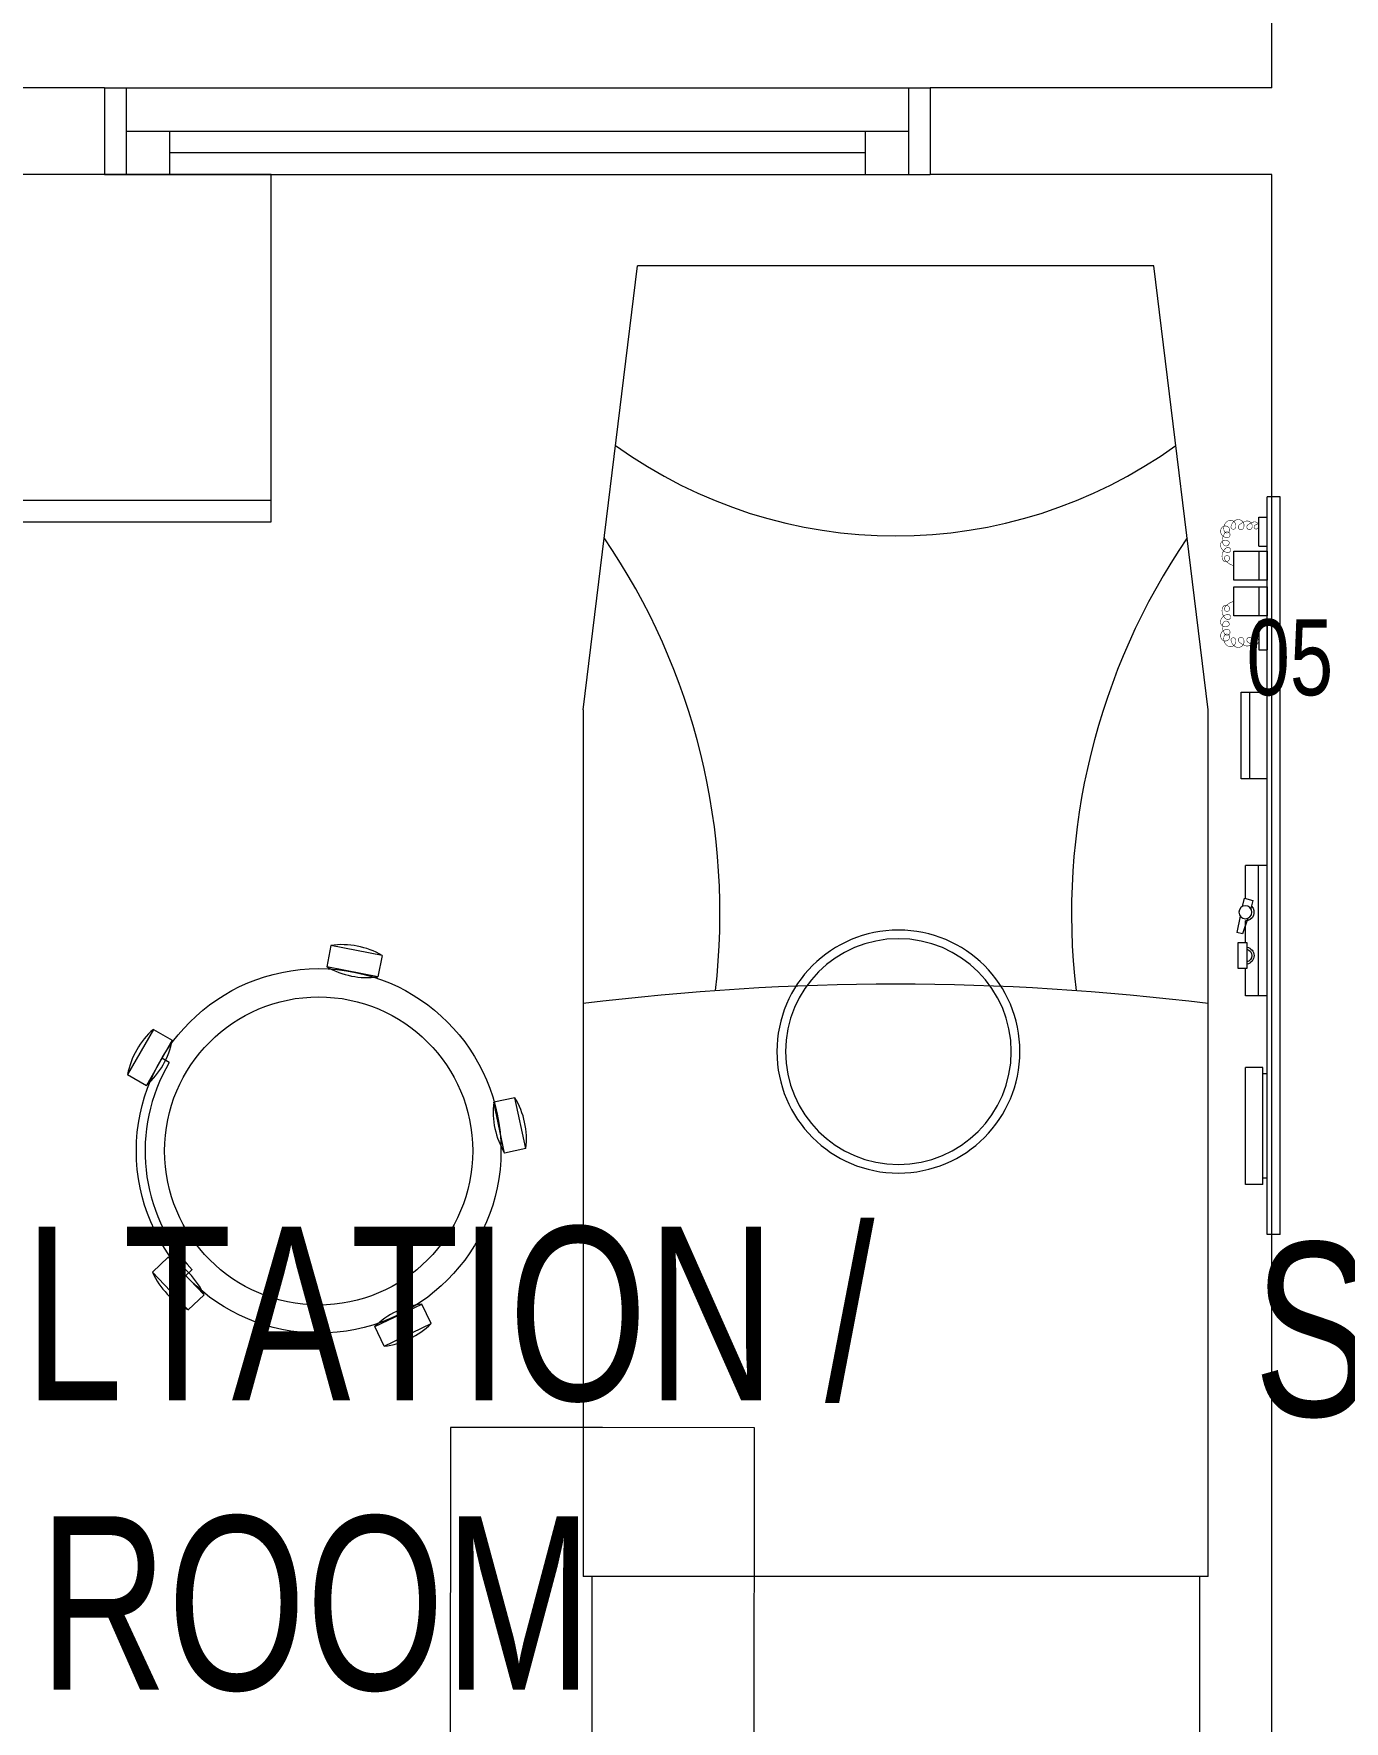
# Model space of a CAD drawing. Header units: millimetres. Extents: x -2143172 to 5255, y -610845 to 279739.
# Drawn here: x -1231417 to -1229907, y -19226 to -17282 of the extents above; entities that cross this region are included whole.
import ezdxf

# ---------------------------------------------------------------- set-up
doc = ezdxf.new("R2010")
doc.units = ezdxf.units.MM
doc.header["$LTSCALE"] = 30
doc.linetypes.add('HIDDEN', pattern=[9.525, 6.35, -3.175])
doc.linetypes.add('HIDDEN2', pattern=[0.1875, 0.125, -0.0625])
doc.layers.get('0').update_dxf_attribs({"lineweight": 5})
for name, color, linetype, lineweight in [('72_EGR_BASE_TEXT', 7, 'Continuous', 5), ('72_EGR_EQP_TAG', 142, 'Continuous', 5), ('Aluminum', 7, 'Continuous', 5), ('LOADING', 163, 'Continuous', 5), ('Walls', 32, 'Continuous', 5)]:
    doc.layers.add(name, color=color, linetype=linetype, lineweight=lineweight)
doc.styles.add('X3G_ENTITY_257CFD', font='swisscl.ttf', dxfattribs={"height": 200})
doc.styles.add('X3G_ENTITY_9EC9', font='swisscl.ttf', dxfattribs={"height": 0.2})

# ---------------------------------------------------------------- blocks, each defined once
blk = doc.blocks.new('ME19011A-P')
for p, q in [((-0.425, 0), (0.425, 0)), ((-0.425, 0), (-0.425, -0.015)), ((0.425, 0), (0.425, -0.015)), ((-0.425, -0.015), (0.425, -0.015)), ((-0.36, -0.015), (-0.36, -0.0198)), ((-0.24, -0.015), (-0.24, -0.0198)), ((-0.15, -0.015), (-0.15, -0.04)), ((0, -0.015), (0, -0.04)), ((0.1, -0.015), (0.1, -0.045)), ((0.2, -0.045), (0.2, -0.015)), ((0.2818, -0.015), (0.2484, -0.015)), ((0.2484, -0.0243), (0.2484, -0.015)), ((0.2818, -0.0243), (0.2818, -0.015)), ((0.3211, -0.015), (0.2877, -0.015)), ((0.2877, -0.015), (0.2877, -0.0531)), ((0.3211, -0.0531), (0.3211, -0.015)), ((0.3623, -0.015), (0.3289, -0.015)), ((0.3289, -0.015), (0.3289, -0.0531)), ((0.3623, -0.0531), (0.3623, -0.015)), ((0.3682, -0.0243), (0.3682, -0.015)), ((0.3682, -0.015), (0.4016, -0.015)), ((0.4016, -0.0243), (0.4016, -0.015)), ((-0.3675, -0.0198), (-0.2325, -0.0198)), ((-0.3675, -0.0198), (-0.3675, -0.0399)), ((-0.2325, -0.0198), (-0.2325, -0.0399)), ((-0.15, -0.025), (0, -0.025)), ((-0.0606, -0.0371), (-0.0787, -0.0432)), ((-0.0402, -0.0312), (-0.0496, -0.0337)), ((-0.0376, -0.0409), (-0.0402, -0.0312)), ((0.1, -0.035), (0.2, -0.035)), ((0.2818, -0.0243), (0.2484, -0.0243)), ((0.3211, -0.0243), (0.2877, -0.0243)), ((0.3623, -0.0243), (0.3289, -0.0243)), ((0.3682, -0.0243), (0.4016, -0.0243)), ((-0.3675, -0.0399), (-0.2325, -0.0399)), ((-0.15, -0.04), (-0.1187, -0.04)), ((-0.0887, -0.04), (-0.0637, -0.04)), ((-0.0787, -0.0432), (-0.077, -0.0497)), ((-0.0582, -0.046), (-0.077, -0.0497)), ((-0.047, -0.0434), (-0.0376, -0.0409)), ((-0.0379, -0.04), (0, -0.04)), ((0.1, -0.045), (0.2, -0.045)), ((0.2877, -0.0531), (0.3211, -0.0531)), ((0.3289, -0.0531), (0.3623, -0.0531))]:
    blk.add_line(p, q)
blk.add_lwpolyline([(-0.1187, -0.0482), (-0.0887, -0.0482), (-0.0887, -0.0382), (-0.1187, -0.0382)], close=True)
at = {"color": 8, "const_width": 0.000601}
for points in [[(0.3044, -0.0531, -0.184574), (0.2977, -0.0636, -1.44364), (0.2961, -0.0581, -0.837915), (0.2969, -0.0664, -0.30536), (0.2839, -0.062, -1.584726), (0.2894, -0.0609, -0.253153), (0.2827, -0.0684, -0.874198), (0.2775, -0.0585, -0.915253), (0.2791, -0.0658, -0.223821), (0.2683, -0.0644, -1.703343), (0.272, -0.0597, -0.588962), (0.2621, -0.068, -0.717795), (0.2625, -0.0581, -0.983104), (0.2645, -0.0644, -0.326362), (0.2534, -0.0609, -0.758716), (0.2609, -0.0514, -0.906186), (0.2593, -0.0565, -0.189488), (0.2526, -0.0522, -0.7948), (0.2613, -0.0423, -1.223996), (0.2574, -0.047, -0.072149), (0.2534, -0.0403, -0.645886), (0.2609, -0.0324, -1.366917), (0.2574, -0.0371, -0.078415), (0.2542, -0.0308, -0.723006), (0.2613, -0.0256, -1.105484), (0.2582, -0.0292, -0.221197), (0.2566, -0.0243, -0.221197)], [(0.3456, -0.0531, 0.184574), (0.3523, -0.0636, 1.44364), (0.3539, -0.0581, 0.837915), (0.3531, -0.0664, 0.30536), (0.3661, -0.062, 1.584726), (0.3606, -0.0609, 0.253153), (0.3673, -0.0684, 0.874198), (0.3725, -0.0585, 0.915253), (0.3709, -0.0658, 0.223821), (0.3817, -0.0644, 1.703343), (0.378, -0.0597, 0.588962), (0.3879, -0.068, 0.717795), (0.3875, -0.0581, 0.983104), (0.3855, -0.0644, 0.326362), (0.3966, -0.0609, 0.758716), (0.3891, -0.0514, 0.906186), (0.3907, -0.0565, 0.189488), (0.3974, -0.0522, 0.7948), (0.3887, -0.0423, 1.223996), (0.3926, -0.047, 0.072149), (0.3966, -0.0403, 0.645886), (0.3891, -0.0324, 1.366917), (0.3926, -0.0371, 0.078415), (0.3958, -0.0308, 0.723006), (0.3887, -0.0256, 1.105484), (0.3918, -0.0292, 0.221197), (0.3934, -0.0243, 0.221197)]]:
    blk.add_lwpolyline(points, format="xyb", dxfattribs=at)
blk.add_circle((-0.0537, -0.04), 0.0075)
for centre, radius, start, end in [((-0.1037, -0.04), 0.01, 10.4593, 169.5407), ((-0.1037, -0.04), 0.0075, 14.0075, 165.9925), ((-0.0537, -0.04), 0.01, 45, 180)]:
    blk.add_arc(centre, radius, start, end)
blk = doc.blocks.new('M.44.57.64')
at = {"layer": 'LOADING', "xscale": 1000.000000000002, "yscale": 1000.000000000002, "zscale": 1000.000000000002, "rotation": 225.9999036123427}
blk.add_blockref('ME19011A-P', (-80806.9, 16720.7), dxfattribs=at)
blk = doc.blocks.new('GF21027-P')
at = {"color": 0}
for p, q in [((0.4, 0.4), (-0.4, 0.4)), ((-0.4, 0.4), (-0.4, 0)), ((0.4, 0), (0.4, 0.4)), ((-0.4, 0.025), (0.4, 0.025)), ((-0.4, 0), (0.4, 0))]:
    blk.add_line(p, q, dxfattribs=at)
blk = doc.blocks.new('HF10037B-P')
at = {"color": 0}
for p, q in [((0.2459, 0.134), (0.1859, 0.134)), ((0.1859, 0.134), (0.1859, 0.109)), ((0.2459, 0.134), (0.2459, 0.109)), ((0.2459, 0.109), (0.1859, 0.109)), ((0, 0), (-0.0142, -0.0583)), ((0, 0), (0.0243, -0.0059)), ((0.0243, -0.0059), (0.01, -0.0642)), ((0.4071, -0.0094), (0.431, -0.0018)), ((0.4071, -0.0094), (0.4255, -0.0665)), ((0.431, -0.0018), (0.4493, -0.0589)), ((0.4069, -0.0417), (0.4165, -0.0387)), ((-0.0142, -0.0583), (0.01, -0.0642)), ((0.4255, -0.0665), (0.4493, -0.0589)), ((0.0524, -0.2725), (0.0674, -0.2525)), ((0.0674, -0.2525), (0.1154, -0.2885)), ((0.3125, -0.2897), (0.362, -0.2558)), ((0.3267, -0.268), (0.3323, -0.2763)), ((0.3761, -0.2764), (0.362, -0.2558)), ((0.0524, -0.2725), (0.1004, -0.3085)), ((0.1004, -0.3085), (0.1154, -0.2885)), ((0.3266, -0.3103), (0.3125, -0.2897)), ((0.3266, -0.3103), (0.3761, -0.2764))]:
    blk.add_line(p, q, dxfattribs=at)
for radius in [0.21, 0.1775]:
    blk.add_circle((0.2161, -0.1014), radius, dxfattribs=at)
for centre, radius, start, end in [((0.2159, 0.0465), 0.0925, 71.0754, 108.9246), ((0.2159, 0.1965), 0.0925, 251.0754, 288.9246), ((0.0779, -0.0499), 0.0925, 147.3419, 185.1912), ((-0.0678, -0.0143), 0.0925, 327.3419, 5.1912), ((0.4996, -0.0113), 0.0925, 178.8412, 216.6904), ((0.3568, -0.057), 0.0925, 358.8412, 36.6904), ((0.2161, -0.1014), 0.2, 303.6037, 17.3657), ((0.0389, -0.3404), 0.0925, 34.1875, 72.0368), ((0.3867, -0.3449), 0.0925, 105.5121, 143.3614), ((0.1289, -0.2205), 0.0925, 214.1875, 252.0368), ((0.3019, -0.2212), 0.0925, 285.5121, 323.3614)]:
    blk.add_arc(centre, radius, start, end, dxfattribs=at)
blk = doc.blocks.new('HF13902-P')
at = {"color": 8, "linetype": 'HIDDEN'}
for p, q in [((-0.35, -0.6824), (-0.35, -1.1124)), ((0.35, -0.6824), (0.35, -1.1124))]:
    blk.add_line(p, q, dxfattribs=at)
at = {"linetype": 'Continuous'}
for points in [[(0.36, -0.5224), (0.36, -0.5224), (0.36, -0.5224), (0.36, -0.5224), (0.36, -0.5224), (0.36, -0.5224), (0.36, -0.5224), (0.36, -0.5224), (0.36, -0.5224), (0.36, -0.5224), (0.36, -0.5224), (0.36, -0.5224), (0.36, -0.5224), (0.36, -0.5224), (0.36, -0.5224), (0.36, -0.5224), (0.36, -0.5224), (0.36, -0.5224), (0.36, -0.5224), (0.36, -0.5224), (0.36, -0.5224), (0.36, -0.5224), (0.36, -0.5224), (0.36, -0.5224), (0.36, -0.5224), (0.36, -0.5224), (0.36, -0.5224), (0.36, -0.5224), (0.36, -0.5224), (0.36, -0.5224), (0.36, -0.5224), (0.36, -0.5224), (0.36, -0.5224), (0.36, -0.5224), (0.36, -0.5224), (0.36, -0.5224), (0.36, -0.5224), (0.36, -0.5224), (0.36, -0.5224), (0.36, -0.5224), (0.36, -0.5224), (0.36, -0.5224), (0.36, -0.5224), (0.36, -0.5224), (0.36, -0.5224), (0.36, -0.5224), (0.36, -0.5224), (0.36, -0.5224), (0.36, -0.5224), (0.36, -0.5224), (0.36, -0.5224), (0.36, -0.5224), (0.36, -0.5224), (0.36, -0.5224), (0.36, -0.5224), (0.36, -0.5224), (0.36, -0.5224), (0.36, -0.5224), (0.36, -0.5224), (0.36, -0.5224), (0.36, -0.5224), (0.36, -0.5224), (0.36, -0.5224), (0.36, -0.5224), (0.36, -0.5224), (0.36, -0.5224), (0.36, -0.5224), (0.36, -0.5224), (0.36, -0.5224), (0.36, -0.5224), (0.36, -0.5224), (0.36, -0.5224), (0.36, -0.5224), (0.36, -0.5224), (0.36, -0.5224), (0.36, -0.5224), (0.36, -0.5224), (0.36, -0.5224), (0.36, -0.5224), (0.36, -0.5224), (0.36, -0.5224), (0.36, -0.5224), (0.36, -0.5224), (0.36, -0.5224), (0.36, -0.5224), (0.36, -0.5224), (0.36, -0.5224), (0.36, -0.5224), (0.36, -0.5224), (0.36, -0.5224), (0.36, -0.5224), (0.36, -0.5224), (0.36, -0.5224), (0.36, -0.5224), (0.36, -0.5224), (0.36, -0.5224), (0.36, -0.5224), (0.36, -0.5224), (0.36, -0.5224), (0.36, -0.5224), (0.36, -0.5224), (0.36, -0.5224), (0.36, -0.5224), (0.36, -0.5224), (0.36, -0.5224), (0.36, -0.5224), (0.36, -0.5224), (0.36, -0.5224), (0.36, -0.5224), (0.36, -0.5224), (0.36, -0.5224), (0.36, -0.5224), (0.36, -0.5224), (0.36, -0.5224), (0.36, -0.5224), (0.36, -0.5224), (0.36, -0.5224), (0.36, -0.5224), (0.36, -0.5224), (0.36, -0.5224), (0.36, -0.5224), (0.36, -0.5224), (0.36, -0.5224), (0.36, -0.5224), (0.36, -0.5224), (0.36, -0.5224), (0.36, -0.5224), (0.36, -0.5224), (0.36, -0.5224), (0.36, -0.5224), (0.36, -0.5224), (0.36, -0.5224), (0.36, -0.5224), (0.36, -0.5224), (0.36, -0.5224), (0.36, -0.5224), (0.36, -0.5224), (0.36, -0.5224), (0.36, -0.5224), (0.36, -0.5224), (0.36, -0.5224), (0.36, -0.5224), (0.36, -0.5224), (0.36, -0.5224), (0.36, -0.5224), (0.36, -0.5224), (0.36, -0.5224), (0.36, -0.5224), (0.36, -0.5224), (0.36, -0.5224), (0.36, -0.5224), (0.36, -0.5224), (0.36, -0.5224), (0.36, -0.5224), (0.36, -0.5224), (0.36, -0.5224), (0.36, -0.5224), (0.36, -0.5224), (0.36, -0.5224), (0.36, -0.5224), (0.36, -0.5224), (0.36, -0.5224), (0.36, -0.5224), (0.36, -0.5224), (0.36, -0.5224), (0.36, -0.5224), (0.36, -0.5224), (0.36, -0.5224), (0.36, -0.5224), (0.36, -0.5224), (0.36, -0.5224), (0.36, -0.5224), (0.36, -0.5224), (0.36, -0.5224), (0.36, -0.5224), (0.36, -0.5224), (0.36, -0.5224), (0.36, -0.5224), (0.36, -0.5224), (0.36, -0.5224), (0.36, -0.5224), (0.36, -0.5224), (0.36, -0.5224), (0.36, -0.5224), (0.36, -0.5224), (0.36, -0.5224), (0.36, -0.5224), (0.36, -0.5224), (0.36, -0.5224), (0.36, -0.5224), (0.36, -0.5224), (0.36, -0.5224), (0.36, -0.5224), (0.36, -0.5224), (0.36, -0.5224), (0.36, -0.5224), (0.36, -0.5224), (0.36, -0.5224), (0.36, -0.5224), (0.36, -0.5224), (0.36, -0.5224), (0.36, -0.5224), (0.36, -0.5224), (0.36, -0.5224), (0.36, -0.5224), (0.36, -0.5224), (0.36, -0.5224), (0.36, -0.5224), (0.36, -0.5224), (0.36, -0.5224), (0.36, -0.5224), (0.36, -0.5224), (0.36, -0.5224), (0.36, -0.5224), (0.36, -0.5224), (0.36, -0.5224), (0.36, -0.5224), (0.36, -0.5224), (0.36, -0.5224)], [(0.36, -0.5224), (0.36, -0.5224), (0.36, -0.5224), (0.36, -0.5224), (0.36, -0.5224), (0.36, -0.5224), (0.36, -0.5224), (0.36, -0.5224), (0.36, -0.5224), (0.36, -0.5224), (0.36, -0.5224), (0.36, -0.5224), (0.36, -0.5224), (0.36, -0.5224), (0.36, -0.5224), (0.36, -0.5224), (0.36, -0.5224), (0.36, -0.5224), (0.36, -0.5224), (0.36, -0.5224), (0.36, -0.5224), (0.36, -0.5224), (0.36, -0.5224), (0.36, -0.5224), (0.36, -0.5224), (0.36, -0.5224), (0.36, -0.5224), (0.36, -0.5224), (0.36, -0.5224), (0.36, -0.5224), (0.36, -0.5224), (0.36, -0.5224), (0.36, -0.5224), (0.36, -0.5224), (0.36, -0.5224), (0.36, -0.5224), (0.36, -0.5224), (0.36, -0.5224), (0.36, -0.5224), (0.36, -0.5224), (0.36, -0.5224), (0.36, -0.5224), (0.36, -0.5224), (0.36, -0.5224), (0.36, -0.5224), (0.36, -0.5224), (0.36, -0.5224), (0.36, -0.5224), (0.36, -0.5224), (0.36, -0.5224), (0.36, -0.5224), (0.36, -0.5224), (0.36, -0.5224), (0.36, -0.5224), (0.36, -0.5224), (0.36, -0.5224), (0.36, -0.5224), (0.36, -0.5224), (0.36, -0.5224), (0.36, -0.5224), (0.36, -0.5224), (0.36, -0.5224), (0.36, -0.5224), (0.36, -0.5224), (0.36, -0.5224), (0.36, -0.5224), (0.36, -0.5224), (0.36, -0.5224), (0.36, -0.5224), (0.36, -0.5224), (0.36, -0.5224), (0.36, -0.5224), (0.36, -0.5224), (0.36, -0.5224), (0.36, -0.5224), (0.36, -0.5224), (0.36, -0.5224), (0.36, -0.5224), (0.36, -0.5224), (0.36, -0.5224), (0.36, -0.5224), (0.36, -0.5224), (0.36, -0.5224), (0.36, -0.5224), (0.36, -0.5224), (0.36, -0.5224), (0.36, -0.5224), (0.36, -0.5224), (0.36, -0.5224), (0.36, -0.5224), (0.36, -0.5224), (0.36, -0.5224), (0.36, -0.5224), (0.36, -0.5224), (0.36, -0.5224), (0.36, -0.5224), (0.36, -0.5224), (0.36, -0.5224), (0.36, -0.5224), (0.36, -0.5224), (0.36, -0.5224), (0.36, -0.5224), (0.36, -0.5224), (0.36, -0.5224), (0.36, -0.5224), (0.36, -0.5224), (0.36, -0.5224), (0.36, -0.5224), (0.36, -0.5224), (0.36, -0.5224), (0.36, -0.5224), (0.36, -0.5224), (0.36, -0.5224), (0.36, -0.5224), (0.36, -0.5224), (0.36, -0.5224), (0.36, -0.5224), (0.36, -0.5224), (0.36, -0.5224), (0.36, -0.5224), (0.36, -0.5224), (0.36, -0.5224), (0.36, -0.5224), (0.36, -0.5224), (0.36, -0.5224), (0.36, -0.5224), (0.36, -0.5224), (0.36, -0.5224), (0.36, -0.5224), (0.36, -0.5224), (0.36, -0.5224), (0.36, -0.5224), (0.36, -0.5224), (0.36, -0.5224), (0.36, -0.5224), (0.36, -0.5224), (0.36, -0.5224), (0.36, -0.5224), (0.36, -0.5224), (0.36, -0.5224), (0.36, -0.5224), (0.36, -0.5224), (0.36, -0.5224), (0.36, -0.5224), (0.36, -0.5224), (0.36, -0.5224), (0.36, -0.5224), (0.36, -0.5224), (0.36, -0.5224), (0.36, -0.5224), (0.36, -0.5224), (0.36, -0.5224), (0.36, -0.5224), (0.36, -0.5224), (0.36, -0.5224), (0.36, -0.5224), (0.36, -0.5224), (0.36, -0.5224), (0.36, -0.5224), (0.36, -0.5224), (0.36, -0.5224), (0.36, -0.5224), (0.36, -0.5224), (0.36, -0.5224), (0.36, -0.5224), (0.36, -0.5224), (0.36, -0.5224), (0.36, -0.5224), (0.36, -0.5224), (0.36, -0.5224), (0.36, -0.5224), (0.36, -0.5224), (0.36, -0.5224), (0.36, -0.5224), (0.36, -0.5224), (0.36, -0.5224), (0.36, -0.5224), (0.36, -0.5224), (0.36, -0.5224), (0.36, -0.5224), (0.36, -0.5224), (0.36, -0.5224), (0.36, -0.5224), (0.36, -0.5224), (0.36, -0.5224), (0.36, -0.5224), (0.36, -0.5224), (0.36, -0.5224), (0.36, -0.5224), (0.36, -0.5224), (0.36, -0.5224), (0.36, -0.5224), (0.36, -0.5224), (0.36, -0.5224), (0.36, -0.5224), (0.36, -0.5224), (0.36, -0.5224), (0.36, -0.5224), (0.36, -0.5224), (0.36, -0.5224), (0.36, -0.5224), (0.36, -0.5224), (0.36, -0.5224), (0.36, -0.5224), (0.36, -0.5224), (0.36, -0.5224), (0.36, -0.5224), (0.36, -0.5224), (0.36, -0.5224), (0.36, -0.5224), (0.36, -0.5224), (0.36, -0.5224), (0.36, -0.5224), (0.36, -0.5224)], [(0.36, -0.5224), (0.36, -0.5224), (0.36, -0.5224), (0.36, -0.5224), (0.36, -0.5224), (0.36, -0.5224), (0.36, -0.5224), (0.36, -0.5224), (0.36, -0.5224), (0.36, -0.5224), (0.36, -0.5224), (0.36, -0.5224), (0.36, -0.5224), (0.36, -0.5224), (0.36, -0.5224), (0.36, -0.5224), (0.36, -0.5224), (0.36, -0.5224), (0.36, -0.5224), (0.36, -0.5224), (0.36, -0.5224), (0.36, -0.5224), (0.36, -0.5224), (0.36, -0.5224), (0.36, -0.5224), (0.36, -0.5224), (0.36, -0.5224), (0.36, -0.5224), (0.36, -0.5224), (0.36, -0.5224), (0.36, -0.5224), (0.36, -0.5224), (0.36, -0.5224), (0.36, -0.5224), (0.36, -0.5224), (0.36, -0.5224), (0.36, -0.5224), (0.36, -0.5224), (0.36, -0.5224), (0.36, -0.5224), (0.36, -0.5224), (0.36, -0.5224), (0.36, -0.5224), (0.36, -0.5224), (0.36, -0.5224), (0.36, -0.5224), (0.36, -0.5224), (0.36, -0.5224), (0.36, -0.5224), (0.36, -0.5224), (0.36, -0.5224), (0.36, -0.5224), (0.36, -0.5224), (0.36, -0.5224), (0.36, -0.5224), (0.36, -0.5224), (0.36, -0.5224), (0.36, -0.5224), (0.36, -0.5224), (0.36, -0.5224), (0.36, -0.5224), (0.36, -0.5224), (0.36, -0.5224), (0.36, -0.5224), (0.36, -0.5224), (0.36, -0.5224), (0.36, -0.5224), (0.36, -0.5224), (0.36, -0.5224), (0.36, -0.5224), (0.36, -0.5224), (0.36, -0.5224), (0.36, -0.5224), (0.36, -0.5224), (0.36, -0.5224), (0.36, -0.5224), (0.36, -0.5224), (0.36, -0.5224), (0.36, -0.5224), (0.36, -0.5224), (0.36, -0.5224), (0.36, -0.5224), (0.36, -0.5224), (0.36, -0.5224), (0.36, -0.5224), (0.36, -0.5224), (0.36, -0.5224), (0.36, -0.5224), (0.36, -0.5224), (0.36, -0.5224), (0.36, -0.5224), (0.36, -0.5224), (0.36, -0.5224), (0.36, -0.5224), (0.36, -0.5224), (0.36, -0.5224), (0.36, -0.5224), (0.36, -0.5224), (0.36, -0.5224), (0.36, -0.5224), (0.36, -0.5224), (0.36, -0.5224), (0.36, -0.5224), (0.36, -0.5224), (0.36, -0.5224), (0.36, -0.5224), (0.36, -0.5224), (0.36, -0.5224), (0.36, -0.5224), (0.36, -0.5224), (0.36, -0.5224), (0.36, -0.5224), (0.36, -0.5224), (0.36, -0.5224), (0.36, -0.5224), (0.36, -0.5224), (0.36, -0.5224), (0.36, -0.5224), (0.36, -0.5224), (0.36, -0.5224), (0.36, -0.5224), (0.36, -0.5224), (0.36, -0.5224), (0.36, -0.5224), (0.36, -0.5224), (0.36, -0.5224), (0.36, -0.5224), (0.36, -0.5224), (0.36, -0.5224), (0.36, -0.5224), (0.36, -0.5224), (0.36, -0.5224), (0.36, -0.5224), (0.36, -0.5224), (0.36, -0.5224), (0.36, -0.5224), (0.36, -0.5224), (0.36, -0.5224), (0.36, -0.5224), (0.36, -0.5224), (0.36, -0.5224), (0.36, -0.5224), (0.36, -0.5224), (0.36, -0.5224), (0.36, -0.5224), (0.36, -0.5224), (0.36, -0.5224), (0.36, -0.5224), (0.36, -0.5224), (0.36, -0.5224), (0.36, -0.5224), (0.36, -0.5224), (0.36, -0.5224), (0.36, -0.5224), (0.36, -0.5224), (0.36, -0.5224), (0.36, -0.5224), (0.36, -0.5224), (0.36, -0.5224), (0.36, -0.5224), (0.36, -0.5224), (0.36, -0.5224), (0.36, -0.5224), (0.36, -0.5224), (0.36, -0.5224), (0.36, -0.5224), (0.36, -0.5224), (0.36, -0.5224), (0.36, -0.5224), (0.36, -0.5224), (0.36, -0.5224), (0.36, -0.5224), (0.36, -0.5224), (0.36, -0.5224), (0.36, -0.5224), (0.36, -0.5224), (0.36, -0.5224), (0.36, -0.5224), (0.36, -0.5224), (0.36, -0.5224), (0.36, -0.5224), (0.36, -0.5224), (0.36, -0.5224), (0.36, -0.5224), (0.36, -0.5224), (0.36, -0.5224), (0.36, -0.5224), (0.36, -0.5224), (0.36, -0.5224), (0.36, -0.5224), (0.36, -0.5224), (0.36, -0.5224), (0.36, -0.5224), (0.36, -0.5224), (0.36, -0.5224), (0.36, -0.5224), (0.36, -0.5224), (0.36, -0.5224), (0.36, -0.5224), (0.36, -0.5224), (0.36, -0.5224), (0.36, -0.5224), (0.36, -0.5224), (0.36, -0.5224), (0.36, -0.5224), (0.36, -0.5224), (0.36, -0.5224), (0.36, -0.5224), (0.36, -0.5224), (0.36, -0.5224), (0.36, -0.5224), (0.36, -0.5224), (0.36, -0.5224), (0.36, -0.5224), (0.36, -0.5224), (0.36, -0.5224), (0.36, -0.5224), (0.36, -0.5224), (0.36, -0.5224), (0.36, -0.5224), (0.36, -0.5224), (0.36, -0.5224), (0.36, -0.5224), (0.36, -0.5224), (0.36, -0.5224), (0.36, -0.5224), (0.36, -0.5224), (0.36, -0.5224), (0.36, -0.5224), (0.36, -0.5224), (0.36, -0.5224), (0.36, -0.5224), (0.36, -0.5224), (0.36, -0.5224), (0.36, -0.5224), (0.36, -0.5224), (0.36, -0.5224), (0.36, -0.5224), (0.36, -0.5224), (0.36, -0.5224), (0.36, -0.5224), (0.36, -0.5224), (0.36, -0.5224), (0.36, -0.5224), (0.36, -0.5224), (0.36, -0.5224), (0.36, -0.5224), (0.36, -0.5224), (0.36, -0.5224), (0.36, -0.5224), (0.36, -0.5224), (0.36, -0.5224), (0.36, -0.5224), (0.36, -0.5224), (0.36, -0.5224), (0.36, -0.5224), (0.36, -0.5224), (0.36, -0.5224), (0.36, -0.5224), (0.36, -0.5224), (0.36, -0.5224), (0.36, -0.5224), (0.36, -0.5224), (0.36, -0.5224), (0.36, -0.5224), (0.36, -0.5224), (0.36, -0.5224), (0.36, -0.5224), (0.36, -0.5224), (0.36, -0.5224), (0.36, -0.5224), (0.36, -0.5224), (0.36, -0.5224), (0.36, -0.5224), (0.36, -0.5224), (0.36, -0.5224), (0.36, -0.5224)]]:
    blk.add_lwpolyline(points, close=True, dxfattribs=at)
for points in [[(0.36, -0.5224), (0.36, -0.5224), (0.36, -0.5224), (0.36, -0.5224), (0.36, -0.5224), (0.36, -0.5224), (0.36, -0.5224), (0.36, -0.5224)], [(0.36, -0.5224), (0.36, -0.5224), (0.36, -0.5224), (0.36, -0.5224), (0.36, -0.5224), (0.36, -0.5224), (0.36, -0.5224), (0.36, -0.5224), (0.36, -0.5224), (0.36, -0.5224), (0.36, -0.5224), (0.36, -0.5224), (0.36, -0.5224), (0.36, -0.5224), (0.36, -0.5224), (0.36, -0.5224), (0.36, -0.5224), (0.36, -0.5224), (0.36, -0.5224), (0.36, -0.5224), (0.36, -0.5224), (0.36, -0.5224), (0.36, -0.5224), (0.36, -0.5224), (0.36, -0.5224), (0.36, -0.5224), (0.36, -0.5224), (0.36, -0.5224), (0.36, -0.5224), (0.36, -0.5224), (0.36, -0.5224), (0.36, -0.5224), (0.36, -0.5224), (0.36, -0.5224), (0.36, -0.5224), (0.36, -0.5224), (0.36, -0.5224), (0.36, -0.5224), (0.36, -0.5224), (0.36, -0.5224), (0.36, -0.5224), (0.36, -0.5224), (0.36, -0.5224), (0.36, -0.5224), (0.36, -0.5224), (0.36, -0.5224), (0.36, -0.5224), (0.36, -0.5224), (0.36, -0.5224), (0.36, -0.5224), (0.36, -0.5224), (0.36, -0.5224), (0.36, -0.5224), (0.36, -0.5224), (0.36, -0.5224), (0.36, -0.5224), (0.36, -0.5224), (0.36, -0.5224), (0.36, -0.5224), (0.36, -0.5224), (0.36, -0.5224), (0.36, -0.5224), (0.36, -0.5224), (0.36, -0.5224), (0.36, -0.5224), (0.36, -0.5224), (0.36, -0.5224), (0.36, -0.5224), (0.36, -0.5224), (0.36, -0.5224), (0.36, -0.5224), (0.36, -0.5224), (0.36, -0.5224), (0.36, -0.5224), (0.36, -0.5224), (0.36, -0.5224), (0.36, -0.5224), (0.36, -0.5224), (0.36, -0.5224), (0.36, -0.5224), (0.36, -0.5224), (0.36, -0.5224), (0.36, -0.5224), (0.36, -0.5224), (0.36, -0.5224), (0.36, -0.5224), (0.36, -0.5224), (0.36, -0.5224), (0.36, -0.5224), (0.36, -0.5224), (0.36, -0.5224), (0.36, -0.5224), (0.36, -0.5224), (0.36, -0.5224), (0.36, -0.5224), (0.36, -0.5224), (0.36, -0.5224), (0.36, -0.5224), (0.36, -0.5224), (0.36, -0.5224), (0.36, -0.5224), (0.36, -0.5224), (0.36, -0.5224), (0.36, -0.5224), (0.36, -0.5224), (0.36, -0.5224), (0.36, -0.5224), (0.36, -0.5224), (0.36, -0.5224), (0.36, -0.5224), (0.36, -0.5224)], [(0.36, -0.5224), (0.36, -0.5224), (0.36, -0.5224), (0.36, -0.5224), (0.36, -0.5224), (0.36, -0.5224), (0.36, -0.5224), (0.36, -0.5224), (0.36, -0.5224), (0.36, -0.5224), (0.36, -0.5224), (0.36, -0.5224), (0.36, -0.5224), (0.36, -0.5224), (0.36, -0.5224), (0.36, -0.5224), (0.36, -0.5224)], [(0.36, -0.5224), (0.36, -0.5224), (0.36, -0.5224), (0.36, -0.5224), (0.36, -0.5224), (0.36, -0.5224), (0.36, -0.5224)], [(0.36, -0.5224), (0.36, -0.5224), (0.36, -0.5224), (0.36, -0.5224), (0.36, -0.5224), (0.36, -0.5224), (0.36, -0.5224), (0.36, -0.5224), (0.36, -0.5224), (0.36, -0.5224), (0.36, -0.5224), (0.36, -0.5224)], [(0.36, -0.5224), (0.36, -0.5224), (0.36, -0.5224), (0.36, -0.5224), (0.36, -0.5224), (0.36, -0.5224), (0.36, -0.5224), (0.36, -0.5224), (0.36, -0.5224), (0.36, -0.5224), (0.36, -0.5224), (0.36, -0.5224), (0.36, -0.5224), (0.36, -0.5224), (0.36, -0.5224), (0.36, -0.5224), (0.36, -0.5224), (0.36, -0.5224), (0.36, -0.5224), (0.36, -0.5224), (0.36, -0.5224), (0.36, -0.5224), (0.36, -0.5224), (0.36, -0.5224), (0.36, -0.5224), (0.36, -0.5224), (0.36, -0.5224), (0.36, -0.5224), (0.36, -0.5224), (0.36, -0.5224), (0.36, -0.5224), (0.36, -0.5224), (0.36, -0.5224), (0.36, -0.5224), (0.36, -0.5224), (0.36, -0.5224), (0.36, -0.5224), (0.36, -0.5224), (0.36, -0.5224), (0.36, -0.5224), (0.36, -0.5224), (0.36, -0.5224), (0.36, -0.5224), (0.36, -0.5224), (0.36, -0.5224), (0.36, -0.5224), (0.36, -0.5224), (0.36, -0.5224), (0.36, -0.5224), (0.36, -0.5224), (0.36, -0.5224), (0.36, -0.5224), (0.36, -0.5224), (0.36, -0.5224), (0.36, -0.5224), (0.36, -0.5224), (0.36, -0.5224), (0.36, -0.5224), (0.36, -0.5224), (0.36, -0.5224), (0.36, -0.5224), (0.36, -0.5224), (0.36, -0.5224), (0.36, -0.5224), (0.36, -0.5224), (0.36, -0.5224), (0.36, -0.5224), (0.36, -0.5224), (0.36, -0.5224), (0.36, -0.5224), (0.36, -0.5224), (0.36, -0.5224), (0.36, -0.5224), (0.36, -0.5224), (0.36, -0.5224), (0.36, -0.5224), (0.36, -0.5224), (0.36, -0.5224), (0.36, -0.5224), (0.36, -0.5224), (0.36, -0.5224), (0.36, -0.5224), (0.36, -0.5224), (0.36, -0.5224), (0.36, -0.5224), (0.36, -0.5224), (0.36, -0.5224), (0.36, -0.5224), (0.36, -0.5224)], [(0.36, -0.5224), (0.36, -0.5224), (0.36, -0.5224), (0.36, -0.5224), (0.36, -0.5224), (0.36, -0.5224), (0.36, -0.5224), (0.36, -0.5224), (0.36, -0.5224), (0.36, -0.5224)], [(0.36, -0.5224), (0.36, -0.5224), (0.36, -0.5224), (0.36, -0.5224), (0.36, -0.5224), (0.36, -0.5224), (0.36, -0.5224), (0.36, -0.5224), (0.36, -0.5224), (0.36, -0.5224)], [(0.36, -0.5224), (0.36, -0.5224), (0.36, -0.5224), (0.36, -0.5224), (0.36, -0.5224), (0.36, -0.5224), (0.36, -0.5224), (0.36, -0.5224), (0.36, -0.5224), (0.36, -0.5224), (0.36, -0.5224), (0.36, -0.5224), (0.36, -0.5224), (0.36, -0.5224), (0.36, -0.5224)], [(0.36, -0.5224), (0.36, -0.5224), (0.36, -0.5224), (0.36, -0.5224), (0.36, -0.5224), (0.36, -0.5224), (0.36, -0.5224), (0.36, -0.5224), (0.36, -0.5224), (0.36, -0.5224)], [(0.36, -0.5224), (0.36, -0.5224), (0.36, -0.5224), (0.36, -0.5224), (0.36, -0.5224), (0.36, -0.5224), (0.36, -0.5224)], [(0.36, -0.5224), (0.36, -0.5224), (0.36, -0.5224), (0.36, -0.5224), (0.36, -0.5224), (0.36, -0.5224), (0.36, -0.5224), (0.36, -0.5224), (0.36, -0.5224), (0.36, -0.5224)], [(0.36, -0.5224), (0.36, -0.5224), (0.36, -0.5224), (0.36, -0.5224), (0.36, -0.5224), (0.36, -0.5224), (0.36, -0.5224), (0.36, -0.5224), (0.36, -0.5224), (0.36, -0.5224), (0.36, -0.5224), (0.36, -0.5224), (0.36, -0.5224), (0.36, -0.5224), (0.36, -0.5224), (0.36, -0.5224), (0.36, -0.5224), (0.36, -0.5224)], [(0.36, -0.5224), (0.36, -0.5224), (0.36, -0.5224), (0.36, -0.5224), (0.36, -0.5224), (0.36, -0.5224), (0.36, -0.5224), (0.36, -0.5224), (0.36, -0.5224)]]:
    blk.add_lwpolyline(points, dxfattribs=at)
blk.add_circle((0.36, -0.5224), 0.000000101)
at = {"color": 8}
for centre, radius, start, end in [((0, 1.0679), 0.5515, 234.1788, 305.8212), ((-0.9704, 0.0819), 0.7679, 353.3222, 34.2669), ((0.9704, 0.0819), 0.7679, 145.7331, 186.6778), ((0, -2.9071), 2.9071, 82.8865, 97.1135)]:
    blk.add_arc(centre, radius, start, end, dxfattribs=at)
at = {"layer": 'LOADING'}
for p, q in [((-0.36, 0.3161), (-0.2975, 0.8276)), ((0.2975, 0.8276), (-0.2975, 0.8276)), ((0.36, 0.3161), (0.2975, 0.8276)), ((-0.36, 0.3161), (-0.36, -0.6824)), ((0.36, -0.6824), (0.36, 0.3161)), ((0.36, -0.6824), (-0.36, -0.6824))]:
    blk.add_line(p, q, dxfattribs=at)
blk = doc.blocks.new('HF11772-P')
at = {"color": 0, "linetype": 'HIDDEN2'}
for p, q in [((0.6, 0.35), (0, 0.35)), ((0, 0.175), (0, 0.35)), ((0.6, 0.175), (0.6, 0.35))]:
    blk.add_line(p, q, dxfattribs=at)
at = {"color": 0}
for p, q in [((0, 0.175), (0, 0)), ((0.6, 0), (0.6, 0.175)), ((0, 0), (0.6, 0))]:
    blk.add_line(p, q, dxfattribs=at)
blk = doc.blocks.new('WM00001-P')
blk.add_circle((0, 0), 0.14)
at = {"color": 8}
blk.add_circle((0, 0), 0.13, dxfattribs=at)

msp = doc.modelspace()

# ---------------------------------------------------------------- linework, layer by layer
at = {"layer": 'Aluminum', "color": 5}
for p, q in [((-1231335.8, -17344.7), (-1230384.4, -17344.7)), ((-1231310.8, -17344.7), (-1231310.8, -17444.7)), ((-1230409.4, -17344.7), (-1230409.4, -17444.7)), ((-1231310.8, -17394.7), (-1230409.4, -17394.7)), ((-1231260.8, -17394.7), (-1231260.8, -17444.7)), ((-1230459.4, -17394.7), (-1230459.4, -17444.7)), ((-1230459.4, -17419.7), (-1231260.8, -17419.7)), ((-1231335.8, -17444.7), (-1230384.4, -17444.7))]:
    msp.add_line(p, q, dxfattribs=at)
at = {"layer": 'Walls'}
for p, q in [((-1229990.9, -17344.7), (-1229990.9, -14269.7)), ((-1231335.8, -17344.7), (-1233990.9, -17344.7)), ((-1231335.8, -17344.7), (-1231335.8, -17444.7)), ((-1229990.9, -17344.7), (-1230384.4, -17344.7)), ((-1230384.4, -17344.7), (-1230384.4, -17444.7)), ((-1231335.8, -17444.7), (-1233990.9, -17444.7)), ((-1229990.9, -17444.7), (-1230384.4, -17444.7)), ((-1229990.9, -20514.7), (-1229990.9, -17444.7))]:
    msp.add_line(p, q, dxfattribs=at)

# ---------------------------------------------------------------- block references
at = {"layer": 'LOADING', "color": 1, "xscale": 1000, "yscale": 1000, "zscale": 1000, "rotation": 2.091180221951715e-08}
msp.add_blockref('GF21027-P', (-1231543.8, -17844.7, -0.1), dxfattribs=at)
at = {"layer": 'LOADING', "xscale": 1000, "yscale": 1000, "zscale": 1000}
msp.add_blockref('HF13902-P', (-1230424.1, -18377.4, -0.1), dxfattribs=at)
at = {"layer": 'LOADING', "xscale": -1, "rotation": 135.9999036123427}
msp.add_blockref('M.44.57.64', (-1160238.6, -62346.2, -0.1), dxfattribs=at)
at = {"layer": 'LOADING', "extrusion": (-2.75759e-10, -1.16581e-09, -1), "xscale": -999.9999999999997, "yscale": 999.9999999999998, "zscale": 999.9999999999998, "rotation": 154.2186874640737}
msp.add_blockref('HF10037B-P', (1230850.2, -18566.8, 0.1), dxfattribs=at)
at = {"layer": 'LOADING', "extrusion": (2.26193e-18, 2.24019e-05, -1), "xscale": 1000, "yscale": 1000, "zscale": 1000, "rotation": 90.00000000000006}
msp.add_blockref('WM00001-P', (1230421, -18455, -0.3), dxfattribs=at)
at = {"layer": 'LOADING', "extrusion": (-3.71389e-28, -3.9656e-29, -1), "xscale": -999.9999999999989, "yscale": 999.9999999999989, "zscale": -999.9999999999989, "rotation": 270.0555933617625}
msp.add_blockref('HF11772-P', (1230587.5, -19488.3, 0.1), dxfattribs=at)

# ---------------------------------------------------------------- texts
at = {"layer": '72_EGR_BASE_TEXT', "insert": (-1231826.8, -18656.9, 0), "char_height": 200, "width": 3019.253, "attachment_point": 2, "style": 'X3G_ENTITY_9EC9'}
msp.add_mtext('GENERAL CONSULTATION / EXAMINATION ROOM', dxfattribs=at)
at = {"layer": '72_EGR_BASE_TEXT', "insert": (-1228041.3, -18675, 0), "char_height": 200, "attachment_point": 2, "style": 'X3G_ENTITY_9EC9'}
msp.add_mtext('SECRETARY OFFICE ENDOCRINOLOGY', dxfattribs=at)
at = {"layer": '72_EGR_EQP_TAG', "insert": (-1229970, -17957, -0.1), "char_height": 87.47, "attachment_point": 2, "style": 'X3G_ENTITY_257CFD'}
msp.add_mtext('05', dxfattribs=at)

doc.saveas('drawing.dxf')
